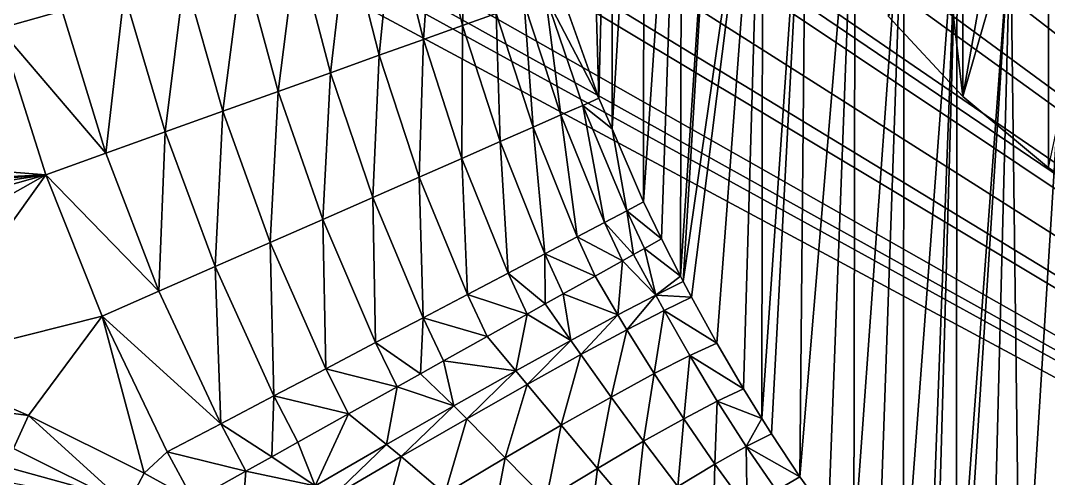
# Model space of a CAD drawing. Header units: metres. Extents: x -44.6 to 35.4, y -44.1 to 26.9.
# Drawn here: x 8 to 13.54, y 13.62 to 16.09 of the extents above; entities that cross this region are included whole.
import ezdxf

# ---------------------------------------------------------------- set-up
doc = ezdxf.new("R2010")
doc.units = ezdxf.units.M

msp = doc.modelspace()

# ---------------------------------------------------------------- linework, layer by layer
for points in [[(12.673491, 16.111631, 98.452316), (13.075689, 15.680237, 98.701378), (15.176426, 22.96446, 94.495834)], [(15.176426, 22.96446, 94.495834), (13.075689, 15.680237, 98.701378), (13.536056, 15.294916, 98.923843)], [(13.431935, 21.748848, 91.214554), (13.694097, 21.91992, 91.214554), (21.549871, 10.150644, 91.214554)], [(21.549871, 10.150644, 91.214554), (13.370585, 21.704086, 91.214554), (13.431935, 21.748848, 91.214554)], [(12.885482, 21.361235, 91.214554), (13.370585, 21.704086, 91.214554), (21.549871, 10.150644, 91.214554)], [(12.718942, 21.249912, 91.214554), (12.879526, 21.357025, 91.214554), (21.388479, 9.967415, 91.214554)], [(12.879526, 21.357025, 91.214554), (12.885482, 21.361235, 91.214554), (21.549871, 10.150644, 91.214554)], [(21.549871, 10.150644, 91.214554), (21.388479, 9.967415, 91.214554), (12.879526, 21.357025, 91.214554)], [(21.388479, 9.967415, 91.214554), (12.382502, 21.025501, 91.214554), (12.718942, 21.249912, 91.214554)], [(12.303461, 20.975836, 91.214554), (12.382502, 21.025501, 91.214554), (21.388479, 9.967415, 91.214554)], [(21.388479, 9.967415, 91.214554), (11.879295, 20.709305, 91.214554), (12.303461, 20.975836, 91.214554)], [(11.685595, 20.594877, 91.214554), (11.879295, 20.709305, 91.214554), (21.388479, 9.967415, 91.214554)], [(21.388479, 9.967415, 91.214554), (11.488099, 20.478207, 91.214554), (11.685595, 20.594877, 91.214554)], [(21.388479, 9.967415, 91.214554), (11.369767, 20.408302, 91.214554), (11.488099, 20.478207, 91.214554)], [(11.031521, 20.220886, 91.214554), (11.369767, 20.408302, 91.214554), (21.388479, 9.967415, 91.214554)], [(21.388479, 9.967415, 91.214554), (10.853827, 20.122427, 91.214554), (11.031521, 20.220886, 91.214554)], [(10.340932, 19.856594, 91.214554), (10.853827, 20.122427, 91.214554), (21.388479, 9.967415, 91.214554)], [(10.018249, 19.700308, 91.214554), (10.331418, 19.851664, 91.214554), (21.388479, 9.967415, 91.214554)], [(21.388479, 9.967415, 91.214554), (10.331418, 19.851664, 91.214554), (10.340932, 19.856594, 91.214554)], [(21.388479, 9.967415, 91.214554), (9.802509, 19.596041, 91.214554), (10.018249, 19.700308, 91.214554)], [(9.611603, 19.510323, 91.214554), (9.802509, 19.596041, 91.214554), (21.388479, 9.967415, 91.214554)], [(21.388479, 9.967415, 91.214554), (9.267077, 19.355631, 91.214554), (9.611603, 19.510323, 91.214554)], [(8.845648, 19.180607, 91.214554), (9.267077, 19.355631, 91.214554), (21.388479, 9.967415, 91.214554)], [(21.388479, 9.967415, 91.214554), (8.725111, 19.130547, 91.214554), (8.845648, 19.180607, 91.214554)], [(8.271556, 18.957224, 91.214554), (8.725111, 19.130547, 91.214554), (21.388479, 9.967415, 91.214554)], [(13.075689, 15.680237, 98.701378), (12.673491, 16.111631, 98.452316), (12.67349, 19.111631, 103.648468)], [(12.67349, 19.111631, 103.648468), (13.075689, 18.680237, 103.897537), (13.075689, 15.680237, 98.701378)], [(21.388479, 9.967415, 91.214554), (8.176598, 18.920935, 91.214554), (8.271556, 18.957224, 91.214554)], [(10.906393, 16.251543, 97.641167), (11.113704, 15.67007, 97.53698), (11.021089, 18.941843, 102.822731)], [(11.189986, 18.668409, 102.980598), (11.021089, 18.941843, 102.822731), (11.113704, 15.67007, 97.53698)], [(8.042459, 18.874134, 91.214554), (8.176598, 18.920935, 91.214554), (21.388479, 9.967415, 91.214554)], [(21.388479, 9.967415, 91.214554), (7.603551, 18.721003, 91.214554), (8.042459, 18.874134, 91.214554)], [(7.20293, 18.594194, 91.214554), (7.603551, 18.721003, 91.214554), (21.388479, 9.967415, 91.214554)], [(11.113704, 15.67007, 97.53698), (11.184727, 15.505314, 97.507462), (11.189986, 18.668409, 102.980598)], [(11.358884, 18.394976, 103.138466), (11.189986, 18.668409, 102.980598), (11.184727, 15.505314, 97.507462)], [(13.075689, 15.680237, 98.701378), (13.075689, 18.680237, 103.897537), (13.536055, 18.294916, 104.119995)], [(21.388479, 9.967415, 91.214554), (7.059939, 18.548933, 91.214554), (7.20293, 18.594194, 91.214554)], [(21.388479, 9.967415, 91.214554), (6.513738, 18.392952, 91.214554), (7.059939, 18.548933, 91.214554)], [(21.388479, 9.967415, 91.214554), (6.328167, 18.345634, 91.214554), (6.513738, 18.392952, 91.214554)], [(11.184727, 15.505314, 97.507462), (11.354348, 15.111837, 97.436958), (11.358884, 18.394976, 103.138466)], [(11.56149, 18.139294, 103.286087), (11.358884, 18.394976, 103.138466), (11.354348, 15.111837, 97.436958)], [(6.198297, 18.312519, 91.214554), (6.328167, 18.345634, 91.214554), (21.388479, 9.967415, 91.214554)], [(21.388479, 9.967415, 91.214554), (5.965068, 18.253048, 91.214554), (6.198297, 18.312519, 91.214554)], [(13.536055, 18.294916, 104.119995), (13.536056, 15.294916, 98.923843), (13.075689, 15.680237, 98.701378)], [(14.047608, 14.961511, 99.116341), (13.536056, 15.294916, 98.923843), (13.536055, 18.294916, 104.119995)], [(13.536055, 18.294916, 104.119995), (14.047607, 17.96151, 104.312492), (14.047608, 14.961511, 99.116341)], [(5.965068, 18.253048, 91.214554), (21.388479, 9.967415, 91.214554), (-0.712421, 16.066345, 91.214554)], [(11.354348, 15.111837, 97.436958), (11.451192, 14.912459, 97.401237), (11.56149, 18.139294, 103.286087)], [(11.451192, 14.912459, 97.401237), (11.553661, 14.712554, 97.361557), (11.56149, 18.139294, 103.286087)], [(11.764096, 17.88361, 103.433708), (11.56149, 18.139294, 103.286087), (11.553661, 14.712554, 97.361557)], [(11.553661, 14.712554, 97.361557), (11.568222, 14.684147, 97.355919), (11.764096, 17.88361, 103.433708)], [(11.568222, 14.684147, 97.355919), (11.997952, 17.648781, 103.569283), (11.764096, 17.88361, 103.433708)], [(11.997952, 17.648781, 103.569283), (11.568222, 14.684147, 97.355919), (11.613557, 14.598495, 97.336868)], [(11.997952, 17.648781, 103.569283), (11.613557, 14.598495, 97.336868), (11.749263, 14.351262, 97.276848)], [(11.997952, 17.648781, 103.569283), (11.749263, 14.351262, 97.276848), (11.892842, 14.104486, 97.211449)], [(11.892842, 14.104486, 97.211449), (11.991188, 13.946054, 97.167656), (11.997952, 17.648781, 103.569283)], [(12.231807, 17.413952, 103.704865), (11.997952, 17.648781, 103.569283), (11.991188, 13.946054, 97.167656)], [(11.991188, 13.946054, 97.167656), (12.04318, 13.862297, 97.144501), (12.231807, 17.413952, 103.704865)], [(12.04318, 13.862297, 97.144501), (12.197398, 13.630973, 97.080574), (12.231807, 17.413952, 103.704865)], [(12.494072, 17.202827, 103.826759), (12.231807, 17.413952, 103.704865), (12.197398, 13.630973, 97.080574)], [(12.197398, 13.630973, 97.080574), (12.35113, 13.4174, 97.023949), (12.494072, 17.202827, 103.826759)], [(12.494072, 17.202827, 103.826759), (12.35113, 13.4174, 97.023949), (12.486839, 13.24264, 96.98101)], [(12.486839, 13.24264, 96.98101), (12.487359, 13.242018, 96.980873), (12.494072, 17.202827, 103.826759)], [(12.756337, 16.991703, 103.948647), (12.494072, 17.202827, 103.826759), (12.487359, 13.242018, 96.980873)], [(12.487359, 13.242018, 96.980873), (12.621011, 13.082078, 96.945526), (12.756337, 16.991703, 103.948647)], [(12.621011, 13.082078, 96.945526), (12.756031, 12.932143, 96.916771), (12.756337, 16.991703, 103.948647)], [(13.043829, 16.806847, 104.055374), (12.756337, 16.991703, 103.948647), (12.756031, 12.932143, 96.916771)], [(7.682741, 16.855022, 95.214554), (7.882129, 16.046202, 95.214554), (8.221725, 16.142248, 95.23539)], [(12.756031, 12.932143, 96.916771), (12.894255, 12.789969, 96.89415), (13.043829, 16.806847, 104.055374)], [(12.894255, 12.789969, 96.89415), (12.92954, 12.755404, 96.889397), (13.043829, 16.806847, 104.055374)], [(12.92954, 12.755404, 96.889397), (13.038234, 12.654089, 96.87767), (13.043829, 16.806847, 104.055374)], [(13.331321, 16.621988, 104.162102), (13.043829, 16.806847, 104.055374), (13.038234, 12.654089, 96.87767)], [(10.402118, 16.758917, 96.751106), (10.218959, 16.707115, 96.453186), (10.379459, 16.062769, 96.394684)], [(10.379459, 16.062769, 96.394684), (10.561036, 16.127819, 96.680046), (10.402118, 16.758917, 96.751106)], [(10.218959, 16.707115, 96.453186), (10.003348, 16.646135, 96.179733), (10.168287, 15.987115, 96.133308)], [(10.168287, 15.987115, 96.133308), (10.379459, 16.062769, 96.394684), (10.218959, 16.707115, 96.453186)], [(10.003348, 16.646135, 96.179733), (9.758281, 16.576824, 95.934532), (9.930304, 15.901857, 95.899368)], [(9.930304, 15.901857, 95.899368), (10.168287, 15.987115, 96.133308), (10.003348, 16.646135, 96.179733)], [(13.038234, 12.654089, 96.87767), (13.074841, 12.619968, 96.873726), (13.331321, 16.621988, 104.162102)], [(13.074841, 12.619968, 96.873726), (13.226454, 12.489571, 96.863113), (13.331321, 16.621988, 104.162102)], [(13.226454, 12.489571, 96.863113), (13.385119, 12.363677, 96.856766), (13.331321, 16.621988, 104.162102)], [(13.64055, 16.465643, 104.252373), (13.331321, 16.621988, 104.162102), (13.385119, 12.363677, 96.856766)], [(9.758281, 16.576824, 95.934532), (9.487158, 16.500143, 95.721001), (9.668644, 15.808117, 95.695946)], [(9.668644, 15.808117, 95.695946), (9.930304, 15.901857, 95.899368), (9.758281, 16.576824, 95.934532)], [(9.487158, 16.500143, 95.721001), (9.193746, 16.417158, 95.542091), (9.38676, 15.707131, 95.525726)], [(9.38676, 15.707131, 95.525726), (9.668644, 15.808117, 95.695946), (9.487158, 16.500143, 95.721001)], [(13.385119, 12.363677, 96.856766), (13.551205, 12.24196, 96.853554), (13.64055, 16.465643, 104.252373)], [(9.193746, 16.417158, 95.542091), (8.882119, 16.329023, 95.400299), (9.088365, 15.60023, 95.390945)], [(9.088365, 15.60023, 95.390945), (9.38676, 15.707131, 95.525726), (9.193746, 16.417158, 95.542091)], [(8.882119, 16.329023, 95.400299), (8.556605, 16.236959, 95.297592), (8.777392, 15.488824, 95.293381)], [(8.777392, 15.488824, 95.293381), (9.088365, 15.60023, 95.390945), (8.882119, 16.329023, 95.400299)], [(8.556605, 16.236959, 95.297592), (8.221725, 16.142248, 95.23539), (8.457943, 15.37438, 95.234329)], [(8.457943, 15.37438, 95.234329), (8.777392, 15.488824, 95.293381), (8.556605, 16.236959, 95.297592)], [(11.113704, 15.67007, 97.53698), (10.906393, 16.251543, 97.641167), (10.826251, 16.222832, 97.307426)], [(10.710624, 16.181408, 96.985634), (10.561036, 16.127819, 96.680046), (10.759814, 15.514894, 96.611938)], [(10.826251, 16.222832, 97.307426), (10.710624, 16.181408, 96.985634), (10.9092, 15.580399, 96.905197)], [(10.759814, 15.514894, 96.611938), (10.9092, 15.580399, 96.905197), (10.710624, 16.181408, 96.985634)], [(10.9092, 15.580399, 96.905197), (11.027658, 15.632339, 97.214836), (10.826251, 16.222832, 97.307426)], [(10.826251, 16.222832, 97.307426), (11.027658, 15.632339, 97.214836), (11.113704, 15.67007, 97.53698)], [(8.457943, 15.37438, 95.234329), (8.221725, 16.142248, 95.23539), (7.882129, 16.046202, 95.214554)], [(10.561036, 16.127819, 96.680046), (10.379459, 16.062769, 96.394684), (10.581368, 15.436649, 96.338737)], [(10.581368, 15.436649, 96.338737), (10.759814, 15.514894, 96.611938), (10.561036, 16.127819, 96.680046)], [(21.388479, 9.967415, 91.214554), (-0.771627, 15.505931, 91.214554), (-0.712421, 16.066345, 91.214554)], [(10.379459, 16.062769, 96.394684), (10.168287, 15.987115, 96.133308), (10.376095, 15.346641, 96.089005)], [(10.376095, 15.346641, 96.089005), (10.581368, 15.436649, 96.338737), (10.379459, 16.062769, 96.394684)], [(0.877424, 15.830323, 95.214554), (8.134226, 15.258408, 95.214554), (7.882129, 16.046202, 95.214554)], [(7.882129, 16.046202, 95.214554), (8.134226, 15.258408, 95.214554), (8.457943, 15.37438, 95.234329)], [(10.168287, 15.987115, 96.133308), (9.930304, 15.901857, 95.899368), (10.146564, 15.245996, 95.86586)], [(10.146564, 15.245996, 95.86586), (10.376095, 15.346641, 96.089005), (10.168287, 15.987115, 96.133308)], [(9.930304, 15.901857, 95.899368), (9.668644, 15.808117, 95.695946), (9.895645, 15.135972, 95.672112)], [(9.895645, 15.135972, 95.672112), (10.146564, 15.245996, 95.86586), (9.930304, 15.901857, 95.899368)], [(4.037405, 15.062339, 95.214554), (8.134226, 15.258408, 95.214554), (0.877424, 15.830323, 95.214554)], [(9.668644, 15.808117, 95.695946), (9.38676, 15.707131, 95.525726), (9.626478, 15.017947, 95.510162)], [(9.626478, 15.017947, 95.510162), (9.895645, 15.135972, 95.672112), (9.668644, 15.808117, 95.695946)], [(9.38676, 15.707131, 95.525726), (9.088365, 15.60023, 95.390945), (9.342433, 14.893397, 95.382057)], [(9.342433, 14.893397, 95.382057), (9.626478, 15.017947, 95.510162), (9.38676, 15.707131, 95.525726)], [(11.027658, 15.632339, 97.214836), (10.9092, 15.580399, 96.905197), (11.144603, 15.001721, 96.828438)], [(11.184727, 15.505314, 97.507462), (11.113704, 15.67007, 97.53698), (11.027658, 15.632339, 97.214836)], [(11.144603, 15.001721, 96.828438), (11.264178, 15.064498, 97.126236), (11.027658, 15.632339, 97.214836)], [(11.184727, 15.505314, 97.507462), (11.027658, 15.632339, 97.214836), (11.264178, 15.064498, 97.126236)], [(9.088365, 15.60023, 95.390945), (8.777392, 15.488824, 95.293381), (9.047061, 14.763883, 95.289391)], [(9.047061, 14.763883, 95.289391), (9.342433, 14.893397, 95.382057), (9.088365, 15.60023, 95.390945)], [(10.9092, 15.580399, 96.905197), (10.759814, 15.514894, 96.611938), (10.997041, 14.924252, 96.547112)], [(10.997041, 14.924252, 96.547112), (11.144603, 15.001721, 96.828438), (10.9092, 15.580399, 96.905197)], [(-0.771627, 15.505931, 91.214554), (21.388479, 9.967415, 91.214554), (5.113132, 12.917341, 91.214554)], [(10.759814, 15.514894, 96.611938), (10.581368, 15.436649, 96.338737), (10.823247, 14.833011, 96.285591)], [(10.823247, 14.833011, 96.285591), (10.997041, 14.924252, 96.547112), (10.759814, 15.514894, 96.611938)], [(8.777392, 15.488824, 95.293381), (8.457943, 15.37438, 95.234329), (8.74406, 14.631021, 95.233322)], [(8.74406, 14.631021, 95.233322), (9.047061, 14.763883, 95.289391), (8.777392, 15.488824, 95.293381)], [(11.264178, 15.064498, 97.126236), (11.354348, 15.111837, 97.436958), (11.184727, 15.505314, 97.507462)], [(10.581368, 15.436649, 96.338737), (10.376095, 15.346641, 96.089005), (10.625284, 14.72908, 96.046989)], [(10.625284, 14.72908, 96.046989), (10.823247, 14.833011, 96.285591), (10.581368, 15.436649, 96.338737)], [(8.74406, 14.631021, 95.233322), (8.457943, 15.37438, 95.234329), (8.134226, 15.258408, 95.214554)], [(10.376095, 15.346641, 96.089005), (10.146564, 15.245996, 95.86586), (10.405505, 14.613697, 95.834137)], [(10.405505, 14.613697, 95.834137), (10.625284, 14.72908, 96.046989), (10.376095, 15.346641, 96.089005)], [(4.037405, 15.062339, 95.214554), (4.726889, 14.972689, 95.214554), (8.134226, 15.258408, 95.214554)], [(8.134226, 15.258408, 95.214554), (4.726889, 14.972689, 95.214554), (5.41032, 14.84484, 95.214554)], [(5.41032, 14.84484, 95.214554), (6.085586, 14.679191, 95.214554), (8.134226, 15.258408, 95.214554)], [(8.134226, 15.258408, 95.214554), (6.085586, 14.679191, 95.214554), (6.750597, 14.476251, 95.214554)], [(8.134226, 15.258408, 95.214554), (6.750597, 14.476251, 95.214554), (7.403296, 14.23665, 95.214554)], [(7.403296, 14.23665, 95.214554), (8.437218, 14.496476, 95.214554), (8.134226, 15.258408, 95.214554)], [(8.134226, 15.258408, 95.214554), (8.437218, 14.496476, 95.214554), (8.74406, 14.631021, 95.233322)], [(10.146564, 15.245996, 95.86586), (9.895645, 15.135972, 95.672112), (10.166521, 14.488232, 95.649567)], [(10.166521, 14.488232, 95.649567), (10.405505, 14.613697, 95.834137), (10.146564, 15.245996, 95.86586)], [(9.895645, 15.135972, 95.672112), (9.626478, 15.017947, 95.510162), (9.911171, 14.354174, 95.495468)], [(9.911171, 14.354174, 95.495468), (10.166521, 14.488232, 95.649567), (9.895645, 15.135972, 95.672112)], [(11.264178, 15.064498, 97.126236), (11.144603, 15.001721, 96.828438), (11.300179, 14.828065, 96.947891)], [(11.451192, 14.912459, 97.401237), (11.354348, 15.111837, 97.436958), (11.264178, 15.064498, 97.126236)], [(11.264178, 15.064498, 97.126236), (11.359957, 14.861472, 97.094658), (11.451192, 14.912459, 97.401237)], [(11.300179, 14.828065, 96.947891), (11.359957, 14.861472, 97.094658), (11.264178, 15.064498, 97.126236)], [(9.626478, 15.017947, 95.510162), (9.342433, 14.893397, 95.382057), (9.642488, 14.213116, 95.373672)], [(9.642488, 14.213116, 95.373672), (9.911171, 14.354174, 95.495468), (9.626478, 15.017947, 95.510162)], [(11.240399, 14.794658, 96.801132), (11.144603, 15.001721, 96.828438), (10.997041, 14.924252, 96.547112)], [(11.144603, 15.001721, 96.828438), (11.240399, 14.794658, 96.801132), (11.300179, 14.828065, 96.947891)], [(11.093916, 14.712795, 96.524078), (10.997041, 14.924252, 96.547112), (10.823247, 14.833011, 96.285591)], [(10.997041, 14.924252, 96.547112), (11.093916, 14.712795, 96.524078), (11.240399, 14.794658, 96.801132)], [(11.553661, 14.712554, 97.361557), (11.451192, 14.912459, 97.401237), (11.359957, 14.861472, 97.094658)], [(9.342433, 14.893397, 95.382057), (9.047061, 14.763883, 95.289391), (9.363666, 14.066734, 95.285629)], [(9.363666, 14.066734, 95.285629), (9.642488, 14.213116, 95.373672), (9.342433, 14.893397, 95.382057)], [(11.359957, 14.861472, 97.094658), (11.300179, 14.828065, 96.947891), (11.42, 14.610662, 96.925102)], [(11.359957, 14.861472, 97.094658), (11.42, 14.610662, 96.925102), (11.553661, 14.712554, 97.361557)], [(10.823247, 14.833011, 96.285591), (10.625284, 14.72908, 96.046989), (10.824752, 14.562371, 96.149422)], [(10.823247, 14.833011, 96.285591), (10.922213, 14.616838, 96.266739), (11.093916, 14.712795, 96.524078)], [(10.824752, 14.562371, 96.149422), (10.922213, 14.616838, 96.266739), (10.823247, 14.833011, 96.285591)], [(11.240399, 14.794658, 96.801132), (11.093916, 14.712795, 96.524078), (11.216913, 14.503923, 96.524681)], [(11.216913, 14.503923, 96.524681), (11.42, 14.610662, 96.925102), (11.240399, 14.794658, 96.801132)], [(11.42, 14.610662, 96.925102), (11.300179, 14.828065, 96.947891), (11.240399, 14.794658, 96.801132)], [(9.047061, 14.763883, 95.289391), (8.74406, 14.631021, 95.233322), (9.078014, 13.916769, 95.232376)], [(9.078014, 13.916769, 95.232376), (9.363666, 14.066734, 95.285629), (9.047061, 14.763883, 95.289391)], [(10.72729, 14.507905, 96.032104), (10.625284, 14.72908, 96.046989), (10.405505, 14.613697, 95.834137)], [(10.625284, 14.72908, 96.046989), (10.72729, 14.507905, 96.032104), (10.824752, 14.562371, 96.149422)], [(11.216913, 14.503923, 96.524681), (11.093916, 14.712795, 96.524078), (10.922213, 14.616838, 96.266739)], [(11.42, 14.610662, 96.925102), (11.568222, 14.684147, 97.355919), (11.553661, 14.712554, 97.361557)], [(11.613557, 14.598495, 97.336868), (11.568222, 14.684147, 97.355919), (11.42, 14.610662, 96.925102)], [(9.078014, 13.916769, 95.232376), (8.74406, 14.631021, 95.233322), (8.437218, 14.496476, 95.214554)], [(10.511423, 14.387267, 95.822906), (10.405505, 14.613697, 95.834137), (10.166521, 14.488232, 95.649567)], [(10.405505, 14.613697, 95.834137), (10.511423, 14.387267, 95.822906), (10.72729, 14.507905, 96.032104)], [(10.922213, 14.616838, 96.266739), (10.824752, 14.562371, 96.149422), (10.963768, 14.366459, 96.164131)], [(10.922213, 14.616838, 96.266739), (10.963768, 14.366459, 96.164131), (11.216913, 14.503923, 96.524681)], [(11.42, 14.610662, 96.925102), (11.216913, 14.503923, 96.524681), (11.265362, 14.423749, 96.522713)], [(11.265362, 14.423749, 96.522713), (11.465607, 14.527433, 96.915108), (11.42, 14.610662, 96.925102)], [(11.42, 14.610662, 96.925102), (11.465607, 14.527433, 96.915108), (11.613557, 14.598495, 97.336868)], [(11.749263, 14.351262, 97.276848), (11.613557, 14.598495, 97.336868), (11.465607, 14.527433, 96.915108)], [(10.963768, 14.366459, 96.164131), (10.824752, 14.562371, 96.149422), (10.72729, 14.507905, 96.032104)], [(11.465607, 14.527433, 96.915108), (11.265362, 14.423749, 96.522713), (11.412606, 14.187227, 96.511002)], [(11.412606, 14.187227, 96.511002), (11.603635, 14.284579, 96.880661), (11.465607, 14.527433, 96.915108)], [(11.465607, 14.527433, 96.915108), (11.603635, 14.284579, 96.880661), (11.749263, 14.351262, 97.276848)], [(8.437218, 14.496476, 95.214554), (7.403296, 14.23665, 95.214554), (8.041662, 13.961128, 95.214554)], [(8.437218, 14.496476, 95.214554), (8.041662, 13.961128, 95.214554), (8.663722, 13.650538, 95.214554)], [(8.437218, 14.496476, 95.214554), (8.78893, 13.764999, 95.214554), (9.078014, 13.916769, 95.232376)], [(8.663722, 13.650538, 95.214554), (8.78893, 13.764999, 95.214554), (8.437218, 14.496476, 95.214554)], [(10.166521, 14.488232, 95.649567), (9.911171, 14.354174, 95.495468), (10.152128, 14.186474, 95.565933)], [(10.152128, 14.186474, 95.565933), (10.277125, 14.256329, 95.641594), (10.166521, 14.488232, 95.649567)], [(10.166521, 14.488232, 95.649567), (10.277125, 14.256329, 95.641594), (10.511423, 14.387267, 95.822906)], [(10.72729, 14.507905, 96.032104), (10.511423, 14.387267, 95.822906), (10.666555, 14.201521, 95.85199)], [(10.666555, 14.201521, 95.85199), (10.963768, 14.366459, 96.164131), (10.72729, 14.507905, 96.032104)], [(11.216913, 14.503923, 96.524681), (10.963768, 14.366459, 96.164131), (11.01738, 14.289801, 96.16861)], [(11.01738, 14.289801, 96.16861), (11.265362, 14.423749, 96.522713), (11.216913, 14.503923, 96.524681)], [(11.265362, 14.423749, 96.522713), (11.01738, 14.289801, 96.16861), (11.180052, 14.061183, 96.175369)], [(11.180052, 14.061183, 96.175369), (11.412606, 14.187227, 96.511002), (11.265362, 14.423749, 96.522713)], [(10.02713, 14.116618, 95.490273), (9.911171, 14.354174, 95.495468), (9.642488, 14.213116, 95.373672)], [(9.911171, 14.354174, 95.495468), (10.02713, 14.116618, 95.490273), (10.152128, 14.186474, 95.565933)], [(10.666555, 14.201521, 95.85199), (10.511423, 14.387267, 95.822906), (10.277125, 14.256329, 95.641594)], [(10.963768, 14.366459, 96.164131), (10.666555, 14.201521, 95.85199), (10.727304, 14.128638, 95.86087)], [(10.727304, 14.128638, 95.86087), (11.01738, 14.289801, 96.16861), (10.963768, 14.366459, 96.164131)], [(11.892842, 14.104486, 97.211449), (11.749263, 14.351262, 97.276848), (11.603635, 14.284579, 96.880661)], [(11.01738, 14.289801, 96.16861), (10.727304, 14.128638, 95.86087), (10.910691, 13.909002, 95.880569)], [(10.910691, 13.909002, 95.880569), (11.180052, 14.061183, 96.175369), (11.01738, 14.289801, 96.16861)], [(8.041662, 13.961128, 95.214554), (7.403296, 14.23665, 95.214554), (7.330998, 14.055449, 95.233772)], [(10.277125, 14.256329, 95.641594), (10.152128, 14.186474, 95.565933), (10.332308, 14.013013, 95.595634)], [(10.277125, 14.256329, 95.641594), (10.332308, 14.013013, 95.595634), (10.666555, 14.201521, 95.85199)], [(11.603635, 14.284579, 96.880661), (11.412606, 14.187227, 96.511002), (11.57126, 13.944165, 96.491554)], [(11.57126, 13.944165, 96.491554), (11.751702, 14.038637, 96.839531), (11.603635, 14.284579, 96.880661)], [(11.603635, 14.284579, 96.880661), (11.751702, 14.038637, 96.839531), (11.892842, 14.104486, 97.211449)], [(9.764351, 13.969763, 95.370705), (9.642488, 14.213116, 95.373672), (9.363666, 14.066734, 95.285629)], [(9.642488, 14.213116, 95.373672), (9.764351, 13.969763, 95.370705), (10.02713, 14.116618, 95.490273)], [(10.332308, 14.013013, 95.595634), (10.152128, 14.186474, 95.565933), (10.02713, 14.116618, 95.490273)], [(10.666555, 14.201521, 95.85199), (10.332308, 14.013013, 95.595634), (10.401737, 13.943928, 95.606491)], [(10.401737, 13.943928, 95.606491), (10.727304, 14.128638, 95.86087), (10.666555, 14.201521, 95.85199)], [(11.412606, 14.187227, 96.511002), (11.180052, 14.061183, 96.175369), (11.354774, 13.822775, 96.173782)], [(11.354774, 13.822775, 96.173782), (11.57126, 13.944165, 96.491554), (11.412606, 14.187227, 96.511002)], [(10.727304, 14.128638, 95.86087), (10.401737, 13.943928, 95.606491), (10.609989, 13.733775, 95.632591)], [(10.609989, 13.733775, 95.632591), (10.910691, 13.909002, 95.880569), (10.727304, 14.128638, 95.86087)], [(9.363666, 14.066734, 95.285629), (9.078014, 13.916769, 95.232376), (9.352328, 13.739503, 95.258171)], [(9.352328, 13.739503, 95.258171), (9.49185, 13.817475, 95.284294), (9.363666, 14.066734, 95.285629)], [(9.363666, 14.066734, 95.285629), (9.49185, 13.817475, 95.284294), (9.764351, 13.969763, 95.370705)], [(10.02713, 14.116618, 95.490273), (9.764351, 13.969763, 95.370705), (9.968935, 13.805394, 95.401138)], [(10.02713, 14.116618, 95.490273), (9.968935, 13.805394, 95.401138), (10.332308, 14.013013, 95.595634)], [(11.991188, 13.946054, 97.167656), (11.892842, 14.104486, 97.211449), (11.751702, 14.038637, 96.839531)], [(7.330998, 14.055449, 95.233772), (7.959402, 13.784228, 95.233772), (8.041662, 13.961128, 95.214554)], [(10.332308, 14.013013, 95.595634), (9.968935, 13.805394, 95.401138), (10.048088, 13.739875, 95.411255)], [(10.048088, 13.739875, 95.411255), (10.401737, 13.943928, 95.606491), (10.332308, 14.013013, 95.595634)], [(11.180052, 14.061183, 96.175369), (10.910691, 13.909002, 95.880569), (11.106156, 13.676659, 95.891975)], [(11.106156, 13.676659, 95.891975), (11.354774, 13.822775, 96.173782), (11.180052, 14.061183, 96.175369)], [(11.751702, 14.038637, 96.839531), (11.57126, 13.944165, 96.491554), (11.739528, 13.699389, 96.46653)], [(11.739528, 13.699389, 96.46653), (11.908395, 13.794174, 96.794678), (11.751702, 14.038637, 96.839531)], [(11.991188, 13.946054, 97.167656), (11.751702, 14.038637, 96.839531), (11.908395, 13.794174, 96.794678)], [(8.041662, 13.961128, 95.214554), (7.959402, 13.784228, 95.233772), (8.571754, 13.478486, 95.233772)], [(8.571754, 13.478486, 95.233772), (8.663722, 13.650538, 95.214554), (8.041662, 13.961128, 95.214554)], [(9.764351, 13.969763, 95.370705), (9.49185, 13.817475, 95.284294), (9.585036, 13.58358, 95.273102)], [(9.585036, 13.58358, 95.273102), (9.968935, 13.805394, 95.401138), (9.764351, 13.969763, 95.370705)], [(9.212806, 13.66153, 95.23204), (9.078014, 13.916769, 95.232376), (8.78893, 13.764999, 95.214554)], [(9.078014, 13.916769, 95.232376), (9.212806, 13.66153, 95.23204), (9.352328, 13.739503, 95.258171)], [(10.401737, 13.943928, 95.606491), (10.048088, 13.739875, 95.411255), (10.284048, 13.539055, 95.43647)], [(10.284048, 13.539055, 95.43647), (10.609989, 13.733775, 95.632591), (10.401737, 13.943928, 95.606491)], [(10.910691, 13.909002, 95.880569), (10.609989, 13.733775, 95.632591), (10.829896, 13.508457, 95.651222)], [(10.829896, 13.508457, 95.651222), (11.106156, 13.676659, 95.891975), (10.910691, 13.909002, 95.880569)], [(11.57126, 13.944165, 96.491554), (11.354774, 13.822775, 96.173782), (11.539305, 13.579472, 96.165344)], [(11.539305, 13.579472, 96.165344), (11.739528, 13.699389, 96.46653), (11.57126, 13.944165, 96.491554)], [(11.908395, 13.794174, 96.794678), (12.04318, 13.862297, 97.144501), (11.991188, 13.946054, 97.167656)], [(12.197398, 13.630973, 97.080574), (12.04318, 13.862297, 97.144501), (11.908395, 13.794174, 96.794678)], [(9.49185, 13.817475, 95.284294), (9.352328, 13.739503, 95.258171), (9.585036, 13.58358, 95.273102)], [(9.968935, 13.805394, 95.401138), (9.585036, 13.58358, 95.273102), (9.674404, 13.521122, 95.27961)], [(9.674404, 13.521122, 95.27961), (10.048088, 13.739875, 95.411255), (9.968935, 13.805394, 95.401138)], [(11.354774, 13.822775, 96.173782), (11.106156, 13.676659, 95.891975), (11.310954, 13.436356, 95.895981)], [(11.310954, 13.436356, 95.895981), (11.539305, 13.579472, 96.165344), (11.354774, 13.822775, 96.173782)], [(11.908395, 13.794174, 96.794678), (11.739528, 13.699389, 96.46653), (11.91342, 13.46016, 96.438774)], [(11.908395, 13.794174, 96.794678), (12.070313, 13.558042, 96.749756), (12.197398, 13.630973, 97.080574)], [(11.91342, 13.46016, 96.438774), (12.070313, 13.558042, 96.749756), (11.908395, 13.794174, 96.794678)], [(8.571754, 13.478486, 95.233772), (7.959402, 13.784228, 95.233772), (7.880303, 13.614127, 95.29068)], [(8.663722, 13.650538, 95.214554), (8.93047, 13.503746, 95.214554), (8.78893, 13.764999, 95.214554)], [(8.78893, 13.764999, 95.214554), (8.93047, 13.503746, 95.214554), (9.212806, 13.66153, 95.23204)], [(9.585036, 13.58358, 95.273102), (9.352328, 13.739503, 95.258171), (9.212806, 13.66153, 95.23204)], [(10.048088, 13.739875, 95.411255), (9.674404, 13.521122, 95.27961), (9.939482, 13.328794, 95.296173)], [(9.939482, 13.328794, 95.296173), (10.284048, 13.539055, 95.43647), (10.048088, 13.739875, 95.411255)], [(10.609989, 13.733775, 95.632591), (10.284048, 13.539055, 95.43647), (10.530985, 13.321208, 95.455856)], [(10.530985, 13.321208, 95.455856), (10.829896, 13.508457, 95.651222), (10.609989, 13.733775, 95.632591)], [(11.739528, 13.699389, 96.46653), (11.539305, 13.579472, 96.165344), (11.729002, 13.338754, 96.152138)], [(11.729002, 13.338754, 96.152138), (11.91342, 13.46016, 96.438774), (11.739528, 13.699389, 96.46653)], [(8.93047, 13.503746, 95.214554), (8.663722, 13.650538, 95.214554), (8.571754, 13.478486, 95.233772)], [(9.212806, 13.66153, 95.23204), (8.93047, 13.503746, 95.214554), (9.189143, 13.351876, 95.214554)], [(9.212806, 13.66153, 95.23204), (9.189143, 13.351876, 95.214554), (9.585036, 13.58358, 95.273102)], [(11.106156, 13.676659, 95.891975), (10.829896, 13.508457, 95.651222), (11.05816, 13.272349, 95.662788)], [(11.05816, 13.272349, 95.662788), (11.310954, 13.436356, 95.895981), (11.106156, 13.676659, 95.891975)], [(12.35113, 13.4174, 97.023949), (12.197398, 13.630973, 97.080574), (12.070313, 13.558042, 96.749756)]]:
    msp.add_3dface(points)

doc.saveas('drawing.dxf')
